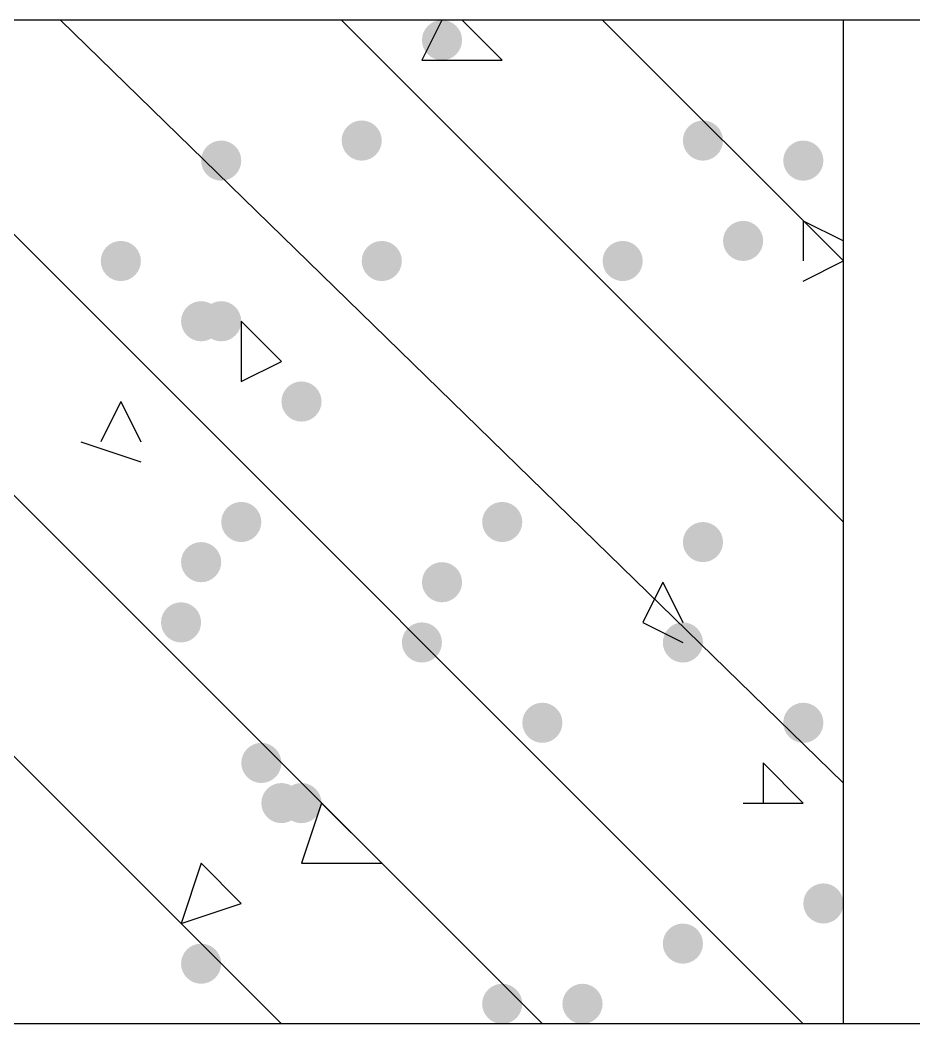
# Model space of a CAD drawing. Header units: inches. Extents: x 11 to 286, y 6 to 196.
# Drawn here: x 104.323 to 106.208, y 122.569 to 124.686 of the extents above; entities that cross this region are included whole.
import ezdxf

# ---------------------------------------------------------------- set-up
doc = ezdxf.new("R2010")
doc.units = ezdxf.units.IN
doc.header["$MEASUREMENT"] = 0
doc.layers.add('PDF_几何图形', color=7, linetype='Continuous')
doc.layers.add('PDF_实体填充', color=7, linetype='Continuous', true_color=0xffffff)

msp = doc.modelspace()

# ---------------------------------------------------------------- hatches: boundary and pattern name
at = {"layer": 'PDF_实体填充', "transparency": 33554559}
h = msp.add_hatch(color=7, dxfattribs=at)
edge = h.paths.add_edge_path(flags=0)
edge.add_spline(control_points=[(105.2548, 124.6434), (105.2548, 124.6202), (105.2357, 124.6011), (105.2124, 124.6011)], knot_values=[0, 0, 0, 0, 1, 1, 1, 1], degree=3, periodic=0)
edge.add_spline(control_points=[(105.2124, 124.6011), (105.1892, 124.6011), (105.1701, 124.6202), (105.1701, 124.6434)], knot_values=[0, 0, 0, 0, 1, 1, 1, 1], degree=3, periodic=0)
edge.add_line((105.1701, 124.6434), (105.1701, 124.6434))
edge.add_spline(control_points=[(105.1701, 124.6434), (105.1701, 124.6667), (105.1892, 124.6858), (105.2124, 124.6858)], knot_values=[0, 0, 0, 0, 1, 1, 1, 1], degree=3, periodic=0)
edge.add_spline(control_points=[(105.2124, 124.6858), (105.2357, 124.6858), (105.2548, 124.6667), (105.2548, 124.6434)], knot_values=[0, 0, 0, 0, 1, 1, 1, 1], degree=3, periodic=0)
edge.add_line((105.2548, 124.6434), (105.2548, 124.6434))
edge.add_line((105.2548, 124.6434), (105.2548, 124.6434))
h = msp.add_hatch(color=7, dxfattribs=at)
edge = h.paths.add_edge_path(flags=0)
edge.add_spline(control_points=[(105.0854, 124.4318), (105.0854, 124.4085), (105.0664, 124.3894), (105.0431, 124.3894)], knot_values=[0, 0, 0, 0, 1, 1, 1, 1], degree=3, periodic=0)
edge.add_spline(control_points=[(105.0431, 124.3894), (105.0198, 124.3894), (105.0008, 124.4085), (105.0008, 124.4318)], knot_values=[0, 0, 0, 0, 1, 1, 1, 1], degree=3, periodic=0)
edge.add_line((105.0008, 124.4318), (105.0008, 124.4318))
edge.add_spline(control_points=[(105.0008, 124.4318), (105.0008, 124.4551), (105.0198, 124.4741), (105.0431, 124.4741)], knot_values=[0, 0, 0, 0, 1, 1, 1, 1], degree=3, periodic=0)
edge.add_spline(control_points=[(105.0431, 124.4741), (105.0664, 124.4741), (105.0854, 124.4551), (105.0854, 124.4318)], knot_values=[0, 0, 0, 0, 1, 1, 1, 1], degree=3, periodic=0)
edge.add_line((105.0854, 124.4318), (105.0854, 124.4318))
edge.add_line((105.0854, 124.4318), (105.0854, 124.4318))
h = msp.add_hatch(color=7, dxfattribs=at)
edge = h.paths.add_edge_path(flags=0)
edge.add_spline(control_points=[(105.8051, 124.4318), (105.8051, 124.4085), (105.7861, 124.3894), (105.7628, 124.3894)], knot_values=[0, 0, 0, 0, 1, 1, 1, 1], degree=3, periodic=0)
edge.add_spline(control_points=[(105.7628, 124.3894), (105.7395, 124.3894), (105.7204, 124.4085), (105.7204, 124.4318)], knot_values=[0, 0, 0, 0, 1, 1, 1, 1], degree=3, periodic=0)
edge.add_line((105.7204, 124.4318), (105.7204, 124.4318))
edge.add_spline(control_points=[(105.7204, 124.4318), (105.7204, 124.4551), (105.7395, 124.4741), (105.7628, 124.4741)], knot_values=[0, 0, 0, 0, 1, 1, 1, 1], degree=3, periodic=0)
edge.add_spline(control_points=[(105.7628, 124.4741), (105.7861, 124.4741), (105.8051, 124.4551), (105.8051, 124.4318)], knot_values=[0, 0, 0, 0, 1, 1, 1, 1], degree=3, periodic=0)
edge.add_line((105.8051, 124.4318), (105.8051, 124.4318))
edge.add_line((105.8051, 124.4318), (105.8051, 124.4318))
h = msp.add_hatch(color=7, dxfattribs=at)
edge = h.paths.add_edge_path(flags=0)
edge.add_spline(control_points=[(104.7891, 124.3894), (104.7891, 124.3662), (104.7701, 124.3471), (104.7468, 124.3471)], knot_values=[0, 0, 0, 0, 1, 1, 1, 1], degree=3, periodic=0)
edge.add_spline(control_points=[(104.7468, 124.3471), (104.7235, 124.3471), (104.7044, 124.3662), (104.7044, 124.3894)], knot_values=[0, 0, 0, 0, 1, 1, 1, 1], degree=3, periodic=0)
edge.add_line((104.7044, 124.3894), (104.7044, 124.3894))
edge.add_spline(control_points=[(104.7044, 124.3894), (104.7044, 124.4127), (104.7235, 124.4318), (104.7468, 124.4318)], knot_values=[0, 0, 0, 0, 1, 1, 1, 1], degree=3, periodic=0)
edge.add_spline(control_points=[(104.7468, 124.4318), (104.7701, 124.4318), (104.7891, 124.4127), (104.7891, 124.3894)], knot_values=[0, 0, 0, 0, 1, 1, 1, 1], degree=3, periodic=0)
edge.add_line((104.7891, 124.3894), (104.7891, 124.3894))
edge.add_line((104.7891, 124.3894), (104.7891, 124.3894))
h = msp.add_hatch(color=7, dxfattribs=at)
edge = h.paths.add_edge_path(flags=0)
edge.add_spline(control_points=[(106.0168, 124.3894), (106.0168, 124.3662), (105.9977, 124.3471), (105.9744, 124.3471)], knot_values=[0, 0, 0, 0, 1, 1, 1, 1], degree=3, periodic=0)
edge.add_spline(control_points=[(105.9744, 124.3471), (105.9512, 124.3471), (105.9321, 124.3662), (105.9321, 124.3894)], knot_values=[0, 0, 0, 0, 1, 1, 1, 1], degree=3, periodic=0)
edge.add_line((105.9321, 124.3894), (105.9321, 124.3894))
edge.add_spline(control_points=[(105.9321, 124.3894), (105.9321, 124.4127), (105.9512, 124.4318), (105.9744, 124.4318)], knot_values=[0, 0, 0, 0, 1, 1, 1, 1], degree=3, periodic=0)
edge.add_spline(control_points=[(105.9744, 124.4318), (105.9977, 124.4318), (106.0168, 124.4127), (106.0168, 124.3894)], knot_values=[0, 0, 0, 0, 1, 1, 1, 1], degree=3, periodic=0)
edge.add_line((106.0168, 124.3894), (106.0168, 124.3894))
edge.add_line((106.0168, 124.3894), (106.0168, 124.3894))
h = msp.add_hatch(color=7, dxfattribs=at)
edge = h.paths.add_edge_path(flags=0)
edge.add_spline(control_points=[(105.8898, 124.2201), (105.8898, 124.1968), (105.8707, 124.1778), (105.8474, 124.1778)], knot_values=[0, 0, 0, 0, 1, 1, 1, 1], degree=3, periodic=0)
edge.add_spline(control_points=[(105.8474, 124.1778), (105.8242, 124.1778), (105.8051, 124.1968), (105.8051, 124.2201)], knot_values=[0, 0, 0, 0, 1, 1, 1, 1], degree=3, periodic=0)
edge.add_line((105.8051, 124.2201), (105.8051, 124.2201))
edge.add_spline(control_points=[(105.8051, 124.2201), (105.8051, 124.2434), (105.8242, 124.2624), (105.8474, 124.2624)], knot_values=[0, 0, 0, 0, 1, 1, 1, 1], degree=3, periodic=0)
edge.add_spline(control_points=[(105.8474, 124.2624), (105.8707, 124.2624), (105.8898, 124.2434), (105.8898, 124.2201)], knot_values=[0, 0, 0, 0, 1, 1, 1, 1], degree=3, periodic=0)
edge.add_line((105.8898, 124.2201), (105.8898, 124.2201))
edge.add_line((105.8898, 124.2201), (105.8898, 124.2201))
h = msp.add_hatch(color=7, dxfattribs=at)
edge = h.paths.add_edge_path(flags=0)
edge.add_spline(control_points=[(104.5774, 124.1778), (104.5774, 124.1545), (104.5584, 124.1354), (104.5351, 124.1354)], knot_values=[0, 0, 0, 0, 1, 1, 1, 1], degree=3, periodic=0)
edge.add_spline(control_points=[(104.5351, 124.1354), (104.5118, 124.1354), (104.4928, 124.1545), (104.4928, 124.1778)], knot_values=[0, 0, 0, 0, 1, 1, 1, 1], degree=3, periodic=0)
edge.add_line((104.4928, 124.1778), (104.4928, 124.1778))
edge.add_spline(control_points=[(104.4928, 124.1778), (104.4928, 124.2011), (104.5118, 124.2201), (104.5351, 124.2201)], knot_values=[0, 0, 0, 0, 1, 1, 1, 1], degree=3, periodic=0)
edge.add_spline(control_points=[(104.5351, 124.2201), (104.5584, 124.2201), (104.5774, 124.2011), (104.5774, 124.1778)], knot_values=[0, 0, 0, 0, 1, 1, 1, 1], degree=3, periodic=0)
edge.add_line((104.5774, 124.1778), (104.5774, 124.1778))
edge.add_line((104.5774, 124.1778), (104.5774, 124.1778))
h = msp.add_hatch(color=7, dxfattribs=at)
edge = h.paths.add_edge_path(flags=0)
edge.add_spline(control_points=[(105.1278, 124.1778), (105.1278, 124.1545), (105.1087, 124.1354), (105.0854, 124.1354)], knot_values=[0, 0, 0, 0, 1, 1, 1, 1], degree=3, periodic=0)
edge.add_spline(control_points=[(105.0854, 124.1354), (105.0622, 124.1354), (105.0431, 124.1545), (105.0431, 124.1778)], knot_values=[0, 0, 0, 0, 1, 1, 1, 1], degree=3, periodic=0)
edge.add_line((105.0431, 124.1778), (105.0431, 124.1778))
edge.add_spline(control_points=[(105.0431, 124.1778), (105.0431, 124.2011), (105.0622, 124.2201), (105.0854, 124.2201)], knot_values=[0, 0, 0, 0, 1, 1, 1, 1], degree=3, periodic=0)
edge.add_spline(control_points=[(105.0854, 124.2201), (105.1087, 124.2201), (105.1278, 124.2011), (105.1278, 124.1778)], knot_values=[0, 0, 0, 0, 1, 1, 1, 1], degree=3, periodic=0)
edge.add_line((105.1278, 124.1778), (105.1278, 124.1778))
edge.add_line((105.1278, 124.1778), (105.1278, 124.1778))
h = msp.add_hatch(color=7, dxfattribs=at)
edge = h.paths.add_edge_path(flags=0)
edge.add_spline(control_points=[(105.6358, 124.1778), (105.6358, 124.1545), (105.6167, 124.1354), (105.5934, 124.1354)], knot_values=[0, 0, 0, 0, 1, 1, 1, 1], degree=3, periodic=0)
edge.add_spline(control_points=[(105.5934, 124.1354), (105.5702, 124.1354), (105.5511, 124.1545), (105.5511, 124.1778)], knot_values=[0, 0, 0, 0, 1, 1, 1, 1], degree=3, periodic=0)
edge.add_line((105.5511, 124.1778), (105.5511, 124.1778))
edge.add_spline(control_points=[(105.5511, 124.1778), (105.5511, 124.2011), (105.5702, 124.2201), (105.5934, 124.2201)], knot_values=[0, 0, 0, 0, 1, 1, 1, 1], degree=3, periodic=0)
edge.add_spline(control_points=[(105.5934, 124.2201), (105.6167, 124.2201), (105.6358, 124.2011), (105.6358, 124.1778)], knot_values=[0, 0, 0, 0, 1, 1, 1, 1], degree=3, periodic=0)
edge.add_line((105.6358, 124.1778), (105.6358, 124.1778))
edge.add_line((105.6358, 124.1778), (105.6358, 124.1778))
h = msp.add_hatch(color=7, dxfattribs=at)
edge = h.paths.add_edge_path(flags=0)
edge.add_spline(control_points=[(104.7468, 124.0508), (104.7468, 124.0275), (104.7277, 124.0084), (104.7044, 124.0084)], knot_values=[0, 0, 0, 0, 1, 1, 1, 1], degree=3, periodic=0)
edge.add_spline(control_points=[(104.7044, 124.0084), (104.6812, 124.0084), (104.6621, 124.0275), (104.6621, 124.0508)], knot_values=[0, 0, 0, 0, 1, 1, 1, 1], degree=3, periodic=0)
edge.add_line((104.6621, 124.0508), (104.6621, 124.0508))
edge.add_spline(control_points=[(104.6621, 124.0508), (104.6621, 124.0741), (104.6812, 124.0931), (104.7044, 124.0931)], knot_values=[0, 0, 0, 0, 1, 1, 1, 1], degree=3, periodic=0)
edge.add_spline(control_points=[(104.7044, 124.0931), (104.7277, 124.0931), (104.7468, 124.0741), (104.7468, 124.0508)], knot_values=[0, 0, 0, 0, 1, 1, 1, 1], degree=3, periodic=0)
edge.add_line((104.7468, 124.0508), (104.7468, 124.0508))
edge.add_line((104.7468, 124.0508), (104.7468, 124.0508))
h = msp.add_hatch(color=7, dxfattribs=at)
edge = h.paths.add_edge_path(flags=0)
edge.add_spline(control_points=[(104.7891, 124.0508), (104.7891, 124.0275), (104.7701, 124.0084), (104.7468, 124.0084)], knot_values=[0, 0, 0, 0, 1, 1, 1, 1], degree=3, periodic=0)
edge.add_spline(control_points=[(104.7468, 124.0084), (104.7235, 124.0084), (104.7044, 124.0275), (104.7044, 124.0508)], knot_values=[0, 0, 0, 0, 1, 1, 1, 1], degree=3, periodic=0)
edge.add_line((104.7044, 124.0508), (104.7044, 124.0508))
edge.add_spline(control_points=[(104.7044, 124.0508), (104.7044, 124.0741), (104.7235, 124.0931), (104.7468, 124.0931)], knot_values=[0, 0, 0, 0, 1, 1, 1, 1], degree=3, periodic=0)
edge.add_spline(control_points=[(104.7468, 124.0931), (104.7701, 124.0931), (104.7891, 124.0741), (104.7891, 124.0508)], knot_values=[0, 0, 0, 0, 1, 1, 1, 1], degree=3, periodic=0)
edge.add_line((104.7891, 124.0508), (104.7891, 124.0508))
edge.add_line((104.7891, 124.0508), (104.7891, 124.0508))
h = msp.add_hatch(color=7, dxfattribs=at)
edge = h.paths.add_edge_path(flags=0)
edge.add_spline(control_points=[(104.9584, 123.8814), (104.9584, 123.8582), (104.9394, 123.8391), (104.9161, 123.8391)], knot_values=[0, 0, 0, 0, 1, 1, 1, 1], degree=3, periodic=0)
edge.add_spline(control_points=[(104.9161, 123.8391), (104.8928, 123.8391), (104.8738, 123.8582), (104.8738, 123.8814)], knot_values=[0, 0, 0, 0, 1, 1, 1, 1], degree=3, periodic=0)
edge.add_line((104.8738, 123.8814), (104.8738, 123.8814))
edge.add_spline(control_points=[(104.8738, 123.8814), (104.8738, 123.9047), (104.8928, 123.9238), (104.9161, 123.9238)], knot_values=[0, 0, 0, 0, 1, 1, 1, 1], degree=3, periodic=0)
edge.add_spline(control_points=[(104.9161, 123.9238), (104.9394, 123.9238), (104.9584, 123.9047), (104.9584, 123.8814)], knot_values=[0, 0, 0, 0, 1, 1, 1, 1], degree=3, periodic=0)
edge.add_line((104.9584, 123.8814), (104.9584, 123.8814))
edge.add_line((104.9584, 123.8814), (104.9584, 123.8814))
h = msp.add_hatch(color=7, dxfattribs=at)
edge = h.paths.add_edge_path(flags=0)
edge.add_spline(control_points=[(104.8314, 123.6274), (104.8314, 123.6042), (104.8124, 123.5851), (104.7891, 123.5851)], knot_values=[0, 0, 0, 0, 1, 1, 1, 1], degree=3, periodic=0)
edge.add_spline(control_points=[(104.7891, 123.5851), (104.7658, 123.5851), (104.7468, 123.6042), (104.7468, 123.6274)], knot_values=[0, 0, 0, 0, 1, 1, 1, 1], degree=3, periodic=0)
edge.add_line((104.7468, 123.6274), (104.7468, 123.6274))
edge.add_spline(control_points=[(104.7468, 123.6274), (104.7468, 123.6507), (104.7658, 123.6698), (104.7891, 123.6698)], knot_values=[0, 0, 0, 0, 1, 1, 1, 1], degree=3, periodic=0)
edge.add_spline(control_points=[(104.7891, 123.6698), (104.8124, 123.6698), (104.8314, 123.6507), (104.8314, 123.6274)], knot_values=[0, 0, 0, 0, 1, 1, 1, 1], degree=3, periodic=0)
edge.add_line((104.8314, 123.6274), (104.8314, 123.6274))
edge.add_line((104.8314, 123.6274), (104.8314, 123.6274))
h = msp.add_hatch(color=7, dxfattribs=at)
edge = h.paths.add_edge_path(flags=0)
edge.add_spline(control_points=[(105.3818, 123.6274), (105.3818, 123.6042), (105.3627, 123.5851), (105.3394, 123.5851)], knot_values=[0, 0, 0, 0, 1, 1, 1, 1], degree=3, periodic=0)
edge.add_spline(control_points=[(105.3394, 123.5851), (105.3162, 123.5851), (105.2971, 123.6042), (105.2971, 123.6274)], knot_values=[0, 0, 0, 0, 1, 1, 1, 1], degree=3, periodic=0)
edge.add_line((105.2971, 123.6274), (105.2971, 123.6274))
edge.add_spline(control_points=[(105.2971, 123.6274), (105.2971, 123.6507), (105.3162, 123.6698), (105.3394, 123.6698)], knot_values=[0, 0, 0, 0, 1, 1, 1, 1], degree=3, periodic=0)
edge.add_spline(control_points=[(105.3394, 123.6698), (105.3627, 123.6698), (105.3818, 123.6507), (105.3818, 123.6274)], knot_values=[0, 0, 0, 0, 1, 1, 1, 1], degree=3, periodic=0)
edge.add_line((105.3818, 123.6274), (105.3818, 123.6274))
edge.add_line((105.3818, 123.6274), (105.3818, 123.6274))
h = msp.add_hatch(color=7, dxfattribs=at)
edge = h.paths.add_edge_path(flags=0)
edge.add_spline(control_points=[(105.8051, 123.5851), (105.8051, 123.5618), (105.7861, 123.5428), (105.7628, 123.5428)], knot_values=[0, 0, 0, 0, 1, 1, 1, 1], degree=3, periodic=0)
edge.add_spline(control_points=[(105.7628, 123.5428), (105.7395, 123.5428), (105.7204, 123.5618), (105.7204, 123.5851)], knot_values=[0, 0, 0, 0, 1, 1, 1, 1], degree=3, periodic=0)
edge.add_line((105.7204, 123.5851), (105.7204, 123.5851))
edge.add_spline(control_points=[(105.7204, 123.5851), (105.7204, 123.6084), (105.7395, 123.6274), (105.7628, 123.6274)], knot_values=[0, 0, 0, 0, 1, 1, 1, 1], degree=3, periodic=0)
edge.add_spline(control_points=[(105.7628, 123.6274), (105.7861, 123.6274), (105.8051, 123.6084), (105.8051, 123.5851)], knot_values=[0, 0, 0, 0, 1, 1, 1, 1], degree=3, periodic=0)
edge.add_line((105.8051, 123.5851), (105.8051, 123.5851))
edge.add_line((105.8051, 123.5851), (105.8051, 123.5851))
h = msp.add_hatch(color=7, dxfattribs=at)
edge = h.paths.add_edge_path(flags=0)
edge.add_spline(control_points=[(104.7468, 123.5428), (104.7468, 123.5195), (104.7277, 123.5004), (104.7044, 123.5004)], knot_values=[0, 0, 0, 0, 1, 1, 1, 1], degree=3, periodic=0)
edge.add_spline(control_points=[(104.7044, 123.5004), (104.6812, 123.5004), (104.6621, 123.5195), (104.6621, 123.5428)], knot_values=[0, 0, 0, 0, 1, 1, 1, 1], degree=3, periodic=0)
edge.add_line((104.6621, 123.5428), (104.6621, 123.5428))
edge.add_spline(control_points=[(104.6621, 123.5428), (104.6621, 123.5661), (104.6812, 123.5851), (104.7044, 123.5851)], knot_values=[0, 0, 0, 0, 1, 1, 1, 1], degree=3, periodic=0)
edge.add_spline(control_points=[(104.7044, 123.5851), (104.7277, 123.5851), (104.7468, 123.5661), (104.7468, 123.5428)], knot_values=[0, 0, 0, 0, 1, 1, 1, 1], degree=3, periodic=0)
edge.add_line((104.7468, 123.5428), (104.7468, 123.5428))
edge.add_line((104.7468, 123.5428), (104.7468, 123.5428))
h = msp.add_hatch(color=7, dxfattribs=at)
edge = h.paths.add_edge_path(flags=0)
edge.add_spline(control_points=[(105.2548, 123.5004), (105.2548, 123.4772), (105.2357, 123.4581), (105.2124, 123.4581)], knot_values=[0, 0, 0, 0, 1, 1, 1, 1], degree=3, periodic=0)
edge.add_spline(control_points=[(105.2124, 123.4581), (105.1892, 123.4581), (105.1701, 123.4772), (105.1701, 123.5004)], knot_values=[0, 0, 0, 0, 1, 1, 1, 1], degree=3, periodic=0)
edge.add_line((105.1701, 123.5004), (105.1701, 123.5004))
edge.add_spline(control_points=[(105.1701, 123.5004), (105.1701, 123.5237), (105.1892, 123.5428), (105.2124, 123.5428)], knot_values=[0, 0, 0, 0, 1, 1, 1, 1], degree=3, periodic=0)
edge.add_spline(control_points=[(105.2124, 123.5428), (105.2357, 123.5428), (105.2548, 123.5237), (105.2548, 123.5004)], knot_values=[0, 0, 0, 0, 1, 1, 1, 1], degree=3, periodic=0)
edge.add_line((105.2548, 123.5004), (105.2548, 123.5004))
edge.add_line((105.2548, 123.5004), (105.2548, 123.5004))
h = msp.add_hatch(color=7, dxfattribs=at)
edge = h.paths.add_edge_path(flags=0)
edge.add_spline(control_points=[(104.7044, 123.4158), (104.7044, 123.3925), (104.6854, 123.3734), (104.6621, 123.3734)], knot_values=[0, 0, 0, 0, 1, 1, 1, 1], degree=3, periodic=0)
edge.add_spline(control_points=[(104.6621, 123.3734), (104.6388, 123.3734), (104.6198, 123.3925), (104.6198, 123.4158)], knot_values=[0, 0, 0, 0, 1, 1, 1, 1], degree=3, periodic=0)
edge.add_line((104.6198, 123.4158), (104.6198, 123.4158))
edge.add_spline(control_points=[(104.6198, 123.4158), (104.6198, 123.4391), (104.6388, 123.4581), (104.6621, 123.4581)], knot_values=[0, 0, 0, 0, 1, 1, 1, 1], degree=3, periodic=0)
edge.add_spline(control_points=[(104.6621, 123.4581), (104.6854, 123.4581), (104.7044, 123.4391), (104.7044, 123.4158)], knot_values=[0, 0, 0, 0, 1, 1, 1, 1], degree=3, periodic=0)
edge.add_line((104.7044, 123.4158), (104.7044, 123.4158))
edge.add_line((104.7044, 123.4158), (104.7044, 123.4158))
h = msp.add_hatch(color=7, dxfattribs=at)
edge = h.paths.add_edge_path(flags=0)
edge.add_spline(control_points=[(105.2124, 123.3734), (105.2124, 123.3502), (105.1934, 123.3311), (105.1701, 123.3311)], knot_values=[0, 0, 0, 0, 1, 1, 1, 1], degree=3, periodic=0)
edge.add_spline(control_points=[(105.1701, 123.3311), (105.1468, 123.3311), (105.1278, 123.3502), (105.1278, 123.3734)], knot_values=[0, 0, 0, 0, 1, 1, 1, 1], degree=3, periodic=0)
edge.add_line((105.1278, 123.3734), (105.1278, 123.3734))
edge.add_spline(control_points=[(105.1278, 123.3734), (105.1278, 123.3967), (105.1468, 123.4158), (105.1701, 123.4158)], knot_values=[0, 0, 0, 0, 1, 1, 1, 1], degree=3, periodic=0)
edge.add_spline(control_points=[(105.1701, 123.4158), (105.1934, 123.4158), (105.2124, 123.3967), (105.2124, 123.3734)], knot_values=[0, 0, 0, 0, 1, 1, 1, 1], degree=3, periodic=0)
edge.add_line((105.2124, 123.3734), (105.2124, 123.3734))
edge.add_line((105.2124, 123.3734), (105.2124, 123.3734))
h = msp.add_hatch(color=7, dxfattribs=at)
edge = h.paths.add_edge_path(flags=0)
edge.add_spline(control_points=[(105.7628, 123.3734), (105.7628, 123.3502), (105.7437, 123.3311), (105.7204, 123.3311)], knot_values=[0, 0, 0, 0, 1, 1, 1, 1], degree=3, periodic=0)
edge.add_spline(control_points=[(105.7204, 123.3311), (105.6972, 123.3311), (105.6781, 123.3502), (105.6781, 123.3734)], knot_values=[0, 0, 0, 0, 1, 1, 1, 1], degree=3, periodic=0)
edge.add_line((105.6781, 123.3734), (105.6781, 123.3734))
edge.add_spline(control_points=[(105.6781, 123.3734), (105.6781, 123.3967), (105.6972, 123.4158), (105.7204, 123.4158)], knot_values=[0, 0, 0, 0, 1, 1, 1, 1], degree=3, periodic=0)
edge.add_spline(control_points=[(105.7204, 123.4158), (105.7437, 123.4158), (105.7628, 123.3967), (105.7628, 123.3734)], knot_values=[0, 0, 0, 0, 1, 1, 1, 1], degree=3, periodic=0)
edge.add_line((105.7628, 123.3734), (105.7628, 123.3734))
edge.add_line((105.7628, 123.3734), (105.7628, 123.3734))
h = msp.add_hatch(color=7, dxfattribs=at)
edge = h.paths.add_edge_path(flags=0)
edge.add_spline(control_points=[(105.4664, 123.2041), (105.4664, 123.1808), (105.4474, 123.1618), (105.4241, 123.1618)], knot_values=[0, 0, 0, 0, 1, 1, 1, 1], degree=3, periodic=0)
edge.add_spline(control_points=[(105.4241, 123.1618), (105.4008, 123.1618), (105.3818, 123.1808), (105.3818, 123.2041)], knot_values=[0, 0, 0, 0, 1, 1, 1, 1], degree=3, periodic=0)
edge.add_line((105.3818, 123.2041), (105.3818, 123.2041))
edge.add_spline(control_points=[(105.3818, 123.2041), (105.3818, 123.2274), (105.4008, 123.2464), (105.4241, 123.2464)], knot_values=[0, 0, 0, 0, 1, 1, 1, 1], degree=3, periodic=0)
edge.add_spline(control_points=[(105.4241, 123.2464), (105.4474, 123.2464), (105.4664, 123.2274), (105.4664, 123.2041)], knot_values=[0, 0, 0, 0, 1, 1, 1, 1], degree=3, periodic=0)
edge.add_line((105.4664, 123.2041), (105.4664, 123.2041))
edge.add_line((105.4664, 123.2041), (105.4664, 123.2041))
h = msp.add_hatch(color=7, dxfattribs=at)
edge = h.paths.add_edge_path(flags=0)
edge.add_spline(control_points=[(106.0168, 123.2041), (106.0168, 123.1808), (105.9977, 123.1618), (105.9744, 123.1618)], knot_values=[0, 0, 0, 0, 1, 1, 1, 1], degree=3, periodic=0)
edge.add_spline(control_points=[(105.9744, 123.1618), (105.9512, 123.1618), (105.9321, 123.1808), (105.9321, 123.2041)], knot_values=[0, 0, 0, 0, 1, 1, 1, 1], degree=3, periodic=0)
edge.add_line((105.9321, 123.2041), (105.9321, 123.2041))
edge.add_spline(control_points=[(105.9321, 123.2041), (105.9321, 123.2274), (105.9512, 123.2464), (105.9744, 123.2464)], knot_values=[0, 0, 0, 0, 1, 1, 1, 1], degree=3, periodic=0)
edge.add_spline(control_points=[(105.9744, 123.2464), (105.9977, 123.2464), (106.0168, 123.2274), (106.0168, 123.2041)], knot_values=[0, 0, 0, 0, 1, 1, 1, 1], degree=3, periodic=0)
edge.add_line((106.0168, 123.2041), (106.0168, 123.2041))
edge.add_line((106.0168, 123.2041), (106.0168, 123.2041))
h = msp.add_hatch(color=7, dxfattribs=at)
edge = h.paths.add_edge_path(flags=0)
edge.add_spline(control_points=[(104.8738, 123.1194), (104.8738, 123.0962), (104.8547, 123.0771), (104.8314, 123.0771)], knot_values=[0, 0, 0, 0, 1, 1, 1, 1], degree=3, periodic=0)
edge.add_spline(control_points=[(104.8314, 123.0771), (104.8082, 123.0771), (104.7891, 123.0962), (104.7891, 123.1194)], knot_values=[0, 0, 0, 0, 1, 1, 1, 1], degree=3, periodic=0)
edge.add_line((104.7891, 123.1194), (104.7891, 123.1194))
edge.add_spline(control_points=[(104.7891, 123.1194), (104.7891, 123.1427), (104.8082, 123.1618), (104.8314, 123.1618)], knot_values=[0, 0, 0, 0, 1, 1, 1, 1], degree=3, periodic=0)
edge.add_spline(control_points=[(104.8314, 123.1618), (104.8547, 123.1618), (104.8738, 123.1427), (104.8738, 123.1194)], knot_values=[0, 0, 0, 0, 1, 1, 1, 1], degree=3, periodic=0)
edge.add_line((104.8738, 123.1194), (104.8738, 123.1194))
edge.add_line((104.8738, 123.1194), (104.8738, 123.1194))
h = msp.add_hatch(color=7, dxfattribs=at)
edge = h.paths.add_edge_path(flags=0)
edge.add_spline(control_points=[(104.9161, 123.0348), (104.9161, 123.0115), (104.8971, 122.9924), (104.8738, 122.9924)], knot_values=[0, 0, 0, 0, 1, 1, 1, 1], degree=3, periodic=0)
edge.add_spline(control_points=[(104.8738, 122.9924), (104.8505, 122.9924), (104.8314, 123.0115), (104.8314, 123.0348)], knot_values=[0, 0, 0, 0, 1, 1, 1, 1], degree=3, periodic=0)
edge.add_line((104.8314, 123.0348), (104.8314, 123.0348))
edge.add_spline(control_points=[(104.8314, 123.0348), (104.8314, 123.0581), (104.8505, 123.0771), (104.8738, 123.0771)], knot_values=[0, 0, 0, 0, 1, 1, 1, 1], degree=3, periodic=0)
edge.add_spline(control_points=[(104.8738, 123.0771), (104.8971, 123.0771), (104.9161, 123.0581), (104.9161, 123.0348)], knot_values=[0, 0, 0, 0, 1, 1, 1, 1], degree=3, periodic=0)
edge.add_line((104.9161, 123.0348), (104.9161, 123.0348))
edge.add_line((104.9161, 123.0348), (104.9161, 123.0348))
h = msp.add_hatch(color=7, dxfattribs=at)
edge = h.paths.add_edge_path(flags=0)
edge.add_spline(control_points=[(104.9584, 123.0348), (104.9584, 123.0115), (104.9394, 122.9924), (104.9161, 122.9924)], knot_values=[0, 0, 0, 0, 1, 1, 1, 1], degree=3, periodic=0)
edge.add_spline(control_points=[(104.9161, 122.9924), (104.8928, 122.9924), (104.8738, 123.0115), (104.8738, 123.0348)], knot_values=[0, 0, 0, 0, 1, 1, 1, 1], degree=3, periodic=0)
edge.add_line((104.8738, 123.0348), (104.8738, 123.0348))
edge.add_spline(control_points=[(104.8738, 123.0348), (104.8738, 123.0581), (104.8928, 123.0771), (104.9161, 123.0771)], knot_values=[0, 0, 0, 0, 1, 1, 1, 1], degree=3, periodic=0)
edge.add_spline(control_points=[(104.9161, 123.0771), (104.9394, 123.0771), (104.9584, 123.0581), (104.9584, 123.0348)], knot_values=[0, 0, 0, 0, 1, 1, 1, 1], degree=3, periodic=0)
edge.add_line((104.9584, 123.0348), (104.9584, 123.0348))
edge.add_line((104.9584, 123.0348), (104.9584, 123.0348))
h = msp.add_hatch(color=7, dxfattribs=at)
edge = h.paths.add_edge_path(flags=0)
edge.add_spline(control_points=[(106.0591, 122.8231), (106.0591, 122.7998), (106.0401, 122.7808), (106.0168, 122.7808)], knot_values=[0, 0, 0, 0, 1, 1, 1, 1], degree=3, periodic=0)
edge.add_spline(control_points=[(106.0168, 122.7808), (105.9935, 122.7808), (105.9744, 122.7998), (105.9744, 122.8231)], knot_values=[0, 0, 0, 0, 1, 1, 1, 1], degree=3, periodic=0)
edge.add_line((105.9744, 122.8231), (105.9744, 122.8231))
edge.add_spline(control_points=[(105.9744, 122.8231), (105.9744, 122.8464), (105.9935, 122.8654), (106.0168, 122.8654)], knot_values=[0, 0, 0, 0, 1, 1, 1, 1], degree=3, periodic=0)
edge.add_spline(control_points=[(106.0168, 122.8654), (106.0401, 122.8654), (106.0591, 122.8464), (106.0591, 122.8231)], knot_values=[0, 0, 0, 0, 1, 1, 1, 1], degree=3, periodic=0)
edge.add_line((106.0591, 122.8231), (106.0591, 122.8231))
edge.add_line((106.0591, 122.8231), (106.0591, 122.8231))
h = msp.add_hatch(color=7, dxfattribs=at)
edge = h.paths.add_edge_path(flags=0)
edge.add_spline(control_points=[(105.7628, 122.7384), (105.7628, 122.7152), (105.7437, 122.6961), (105.7204, 122.6961)], knot_values=[0, 0, 0, 0, 1, 1, 1, 1], degree=3, periodic=0)
edge.add_spline(control_points=[(105.7204, 122.6961), (105.6972, 122.6961), (105.6781, 122.7152), (105.6781, 122.7384)], knot_values=[0, 0, 0, 0, 1, 1, 1, 1], degree=3, periodic=0)
edge.add_line((105.6781, 122.7384), (105.6781, 122.7384))
edge.add_spline(control_points=[(105.6781, 122.7384), (105.6781, 122.7617), (105.6972, 122.7808), (105.7204, 122.7808)], knot_values=[0, 0, 0, 0, 1, 1, 1, 1], degree=3, periodic=0)
edge.add_spline(control_points=[(105.7204, 122.7808), (105.7437, 122.7808), (105.7628, 122.7617), (105.7628, 122.7384)], knot_values=[0, 0, 0, 0, 1, 1, 1, 1], degree=3, periodic=0)
edge.add_line((105.7628, 122.7384), (105.7628, 122.7384))
edge.add_line((105.7628, 122.7384), (105.7628, 122.7384))
h = msp.add_hatch(color=7, dxfattribs=at)
edge = h.paths.add_edge_path(flags=0)
edge.add_spline(control_points=[(104.7468, 122.6961), (104.7468, 122.6728), (104.7277, 122.6538), (104.7044, 122.6538)], knot_values=[0, 0, 0, 0, 1, 1, 1, 1], degree=3, periodic=0)
edge.add_spline(control_points=[(104.7044, 122.6538), (104.6812, 122.6538), (104.6621, 122.6728), (104.6621, 122.6961)], knot_values=[0, 0, 0, 0, 1, 1, 1, 1], degree=3, periodic=0)
edge.add_line((104.6621, 122.6961), (104.6621, 122.6961))
edge.add_spline(control_points=[(104.6621, 122.6961), (104.6621, 122.7194), (104.6812, 122.7384), (104.7044, 122.7384)], knot_values=[0, 0, 0, 0, 1, 1, 1, 1], degree=3, periodic=0)
edge.add_spline(control_points=[(104.7044, 122.7384), (104.7277, 122.7384), (104.7468, 122.7194), (104.7468, 122.6961)], knot_values=[0, 0, 0, 0, 1, 1, 1, 1], degree=3, periodic=0)
edge.add_line((104.7468, 122.6961), (104.7468, 122.6961))
edge.add_line((104.7468, 122.6961), (104.7468, 122.6961))
h = msp.add_hatch(color=7, dxfattribs=at)
edge = h.paths.add_edge_path(flags=0)
edge.add_spline(control_points=[(105.3818, 122.6114), (105.3818, 122.5882), (105.3627, 122.5691), (105.3394, 122.5691)], knot_values=[0, 0, 0, 0, 1, 1, 1, 1], degree=3, periodic=0)
edge.add_spline(control_points=[(105.3394, 122.5691), (105.3162, 122.5691), (105.2971, 122.5882), (105.2971, 122.6114)], knot_values=[0, 0, 0, 0, 1, 1, 1, 1], degree=3, periodic=0)
edge.add_line((105.2971, 122.6114), (105.2971, 122.6114))
edge.add_spline(control_points=[(105.2971, 122.6114), (105.2971, 122.6347), (105.3162, 122.6538), (105.3394, 122.6538)], knot_values=[0, 0, 0, 0, 1, 1, 1, 1], degree=3, periodic=0)
edge.add_spline(control_points=[(105.3394, 122.6538), (105.3627, 122.6538), (105.3818, 122.6347), (105.3818, 122.6114)], knot_values=[0, 0, 0, 0, 1, 1, 1, 1], degree=3, periodic=0)
edge.add_line((105.3818, 122.6114), (105.3818, 122.6114))
edge.add_line((105.3818, 122.6114), (105.3818, 122.6114))
h = msp.add_hatch(color=7, dxfattribs=at)
edge = h.paths.add_edge_path(flags=0)
edge.add_spline(control_points=[(105.5511, 122.6114), (105.5511, 122.5882), (105.5321, 122.5691), (105.5088, 122.5691)], knot_values=[0, 0, 0, 0, 1, 1, 1, 1], degree=3, periodic=0)
edge.add_spline(control_points=[(105.5088, 122.5691), (105.4855, 122.5691), (105.4664, 122.5882), (105.4664, 122.6114)], knot_values=[0, 0, 0, 0, 1, 1, 1, 1], degree=3, periodic=0)
edge.add_line((105.4664, 122.6114), (105.4664, 122.6114))
edge.add_spline(control_points=[(105.4664, 122.6114), (105.4664, 122.6347), (105.4855, 122.6538), (105.5088, 122.6538)], knot_values=[0, 0, 0, 0, 1, 1, 1, 1], degree=3, periodic=0)
edge.add_spline(control_points=[(105.5088, 122.6538), (105.5321, 122.6538), (105.5511, 122.6347), (105.5511, 122.6114)], knot_values=[0, 0, 0, 0, 1, 1, 1, 1], degree=3, periodic=0)
edge.add_line((105.5511, 122.6114), (105.5511, 122.6114))
edge.add_line((105.5511, 122.6114), (105.5511, 122.6114))

# ---------------------------------------------------------------- linework, layer by layer
at = {"layer": 'PDF_几何图形'}
for p, q in [((122.9078, 124.6858), (68.6788, 124.6858)), ((102.7571, 124.6858), (104.8738, 122.5691)), ((103.3074, 124.6858), (105.4241, 122.5691)), ((103.8578, 124.6858), (105.9744, 122.5691)), ((104.4081, 124.6858), (106.0591, 123.0771)), ((105.0008, 124.6858), (106.0591, 123.6274)), ((105.2124, 124.6858), (105.1701, 124.6011)), ((105.2548, 124.6858), (105.3394, 124.6011)), ((105.5511, 124.6858), (106.0591, 124.1778)), ((106.0591, 122.5691), (106.0591, 124.6858)), ((105.1701, 124.6011), (105.3394, 124.6011)), ((105.9744, 124.2624), (106.0591, 124.2201)), ((105.9744, 124.2624), (105.9744, 124.1778)), ((105.9744, 124.1354), (106.0591, 124.1778)), ((104.7891, 124.0508), (104.8738, 123.9661)), ((104.7891, 124.0508), (104.7891, 123.9238)), ((104.7891, 123.9238), (104.8738, 123.9661)), ((104.5351, 123.8814), (104.4928, 123.7968)), ((104.5351, 123.8814), (104.5774, 123.7968)), ((104.4504, 123.7968), (104.5774, 123.7544)), ((105.6781, 123.5004), (105.6358, 123.4158)), ((105.6781, 123.5004), (105.7204, 123.4158)), ((105.6358, 123.4158), (105.7204, 123.3734)), ((105.8898, 123.1194), (105.9744, 123.0348)), ((105.8898, 123.1194), (105.8898, 123.0348)), ((104.9584, 123.0348), (104.9161, 122.9078)), ((104.9584, 123.0348), (105.0854, 122.9078)), ((105.8474, 123.0348), (105.9744, 123.0348)), ((104.7044, 122.9078), (104.6621, 122.7808)), ((104.7044, 122.9078), (104.7891, 122.8231)), ((104.9161, 122.9078), (105.0854, 122.9078)), ((104.6621, 122.7808), (104.7891, 122.8231)), ((122.9078, 122.5691), (66.0964, 122.5691))]:
    msp.add_line(p, q, dxfattribs=at)

doc.saveas('drawing.dxf')
